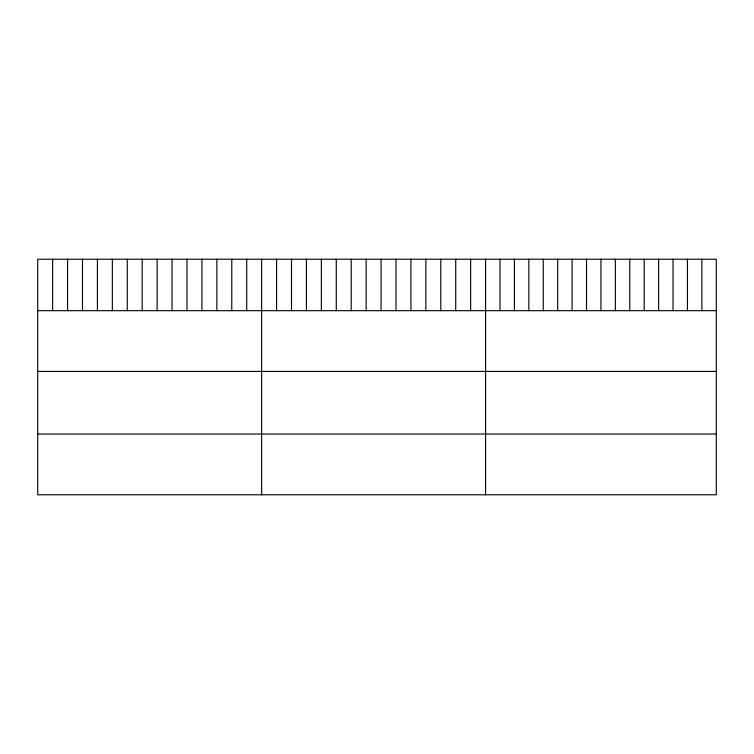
<?xml version="1.0" encoding="UTF-8"?>
<svg xmlns="http://www.w3.org/2000/svg" width="754" height="754" viewBox="0 0 754 754"><rect width="100%" height="100%" fill="white"/><g stroke="black" fill="none" stroke-linecap="round" stroke-linejoin="round"><path stroke-width="1.13" d="M716.3 310.676L716.3 494.784L37.7 494.784L37.7 259.216L716.3 259.216L716.3 310.676L37.7 310.676M37.7 371.43L716.3 371.43M37.7 434.031L716.3 434.031M701.88 259.216L701.88 310.676M687.459 259.216L687.459 310.676M673.039 259.216L673.039 310.676M658.619 259.216L658.619 310.676M644.199 259.216L644.199 310.676M629.779 259.216L629.779 310.676M615.358 259.216L615.358 310.676M600.938 259.216L600.938 310.676M586.518 259.216L586.518 310.676M572.097 259.216L572.097 310.676M557.677 259.216L557.677 310.676M543.257 259.216L543.257 310.676M528.837 259.216L528.837 310.676M514.416 259.216L514.416 310.676M499.996 259.216L499.996 310.676M485.576 259.216L485.576 494.784M470.647 259.216L470.647 310.676M455.718 259.216L455.718 310.676M440.788 259.216L440.788 310.676M425.859 259.216L425.859 310.676M410.93 259.216L410.93 310.676M396.001 259.216L396.001 310.676M381.072 259.216L381.072 310.676M366.142 259.216L366.142 310.676M351.213 259.216L351.213 310.676M336.284 259.216L336.284 310.676M321.355 259.216L321.355 310.676M306.426 259.216L306.426 310.676M291.496 259.216L291.496 310.676M276.567 259.216L276.567 310.676M261.638 259.216L261.638 494.784M246.709 259.216L246.709 310.676M231.78 259.216L231.78 310.676M216.85 259.216L216.85 310.676M201.921 259.216L201.921 310.676M186.992 259.216L186.992 310.676M172.063 259.216L172.063 310.676M157.134 259.216L157.134 310.676M142.204 259.216L142.204 310.676M127.275 259.216L127.275 310.676M112.346 259.216L112.346 310.676M97.417 259.216L97.417 310.676M82.488 259.216L82.488 310.676M67.558 259.216L67.558 310.676M52.629 259.216L52.629 310.676"/></g></svg>
